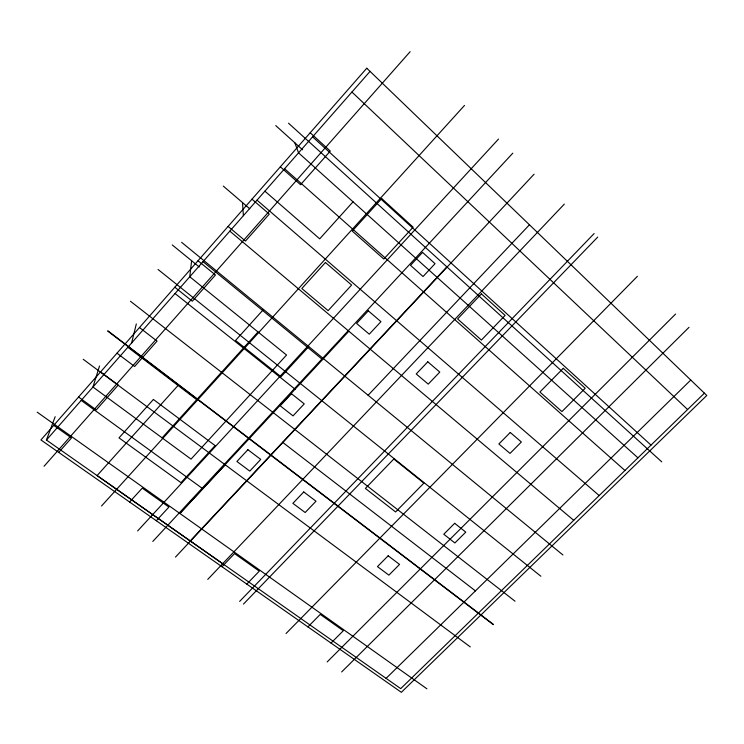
<?xml version="1.0" encoding="UTF-8"?>
<svg xmlns="http://www.w3.org/2000/svg" width="744" height="744" viewBox="0 0 744 744"><rect width="100%" height="100%" fill="white"/><g stroke="black" fill="none" stroke-linecap="round" stroke-linejoin="round"><path stroke-width="1.12" d="M191.627 260.744L189.757 276.759L286.552 355.037L191.031 459.122L92.954 387.019L99.519 366.002M131.604 342.993L136.329 323.938M704.41 393.167L400.728 688.628L46.426 440.029L55.168 416.696M46.426 440.029L370.056 71.387M44.045 466.283L410.139 51.689M58.73 452.399L71.498 437.946L53.735 425.345M178.486 384.974L97.092 475.583L222.679 563.701M353.037 201.819L319.697 238.843L264.892 191.171M263.46 309.504L235.541 340.445L281.046 376.743L308.769 346.648M162.099 437.853L258.019 331.964M101.528 506.004L464.507 105.425M129.596 502.023L142.262 488.138L168.935 507.055L156.314 520.726M137.631 530.946L498.526 139.054M152.808 541.437L512.811 153.162M202.787 488.734L179.862 513.444L225.144 464.758L202.787 488.734L81.208 400.402M225.069 464.702L348.862 331.229M190.306 540.851L446.874 266.882M175.472 557.098L534.09 174.198M368.113 395.241L529.458 224.79M207.753 579.409L564.343 204.098M222.019 566.742L234.537 553.582L259.293 571.141L246.822 584.114M239.624 601.431L594.14 233.542M243.465 604.082L597.72 237.085M286.059 633.507L637.403 276.303M307.923 626.894L320.264 614.395L343.31 630.735L331.015 643.058M327.174 661.918L675.589 314.042M341.663 671.934L689.018 327.314M386.089 678.361L690.767 380.035M37.2 412.185L426.917 688.814M78.566 397.026L96.274 409.907L118.24 385.048L100.57 371.916M83.207 359.278L470.273 646.908M116.994 353.177L134.627 366.494L157.058 341.105L139.481 327.527M127.856 347.271L196.695 399.658M107.936 330.848L493.505 624.458M107.722 331.099L493.309 624.653M282.608 442.299L475.435 590.885M130.46 301.264L515.053 601.236M175.045 293.517L295.089 389.205M158.072 269.486L540.888 576.256M174.812 287.221L192.315 301.218L215.462 275.02L198.016 260.744M172.255 244.943L199.271 266.984M181.648 242.358L562.901 554.968M203.01 261.656L322.561 359.584M228.11 226.418L245.483 241.047L269.291 214.095L251.983 199.178M229.812 231.124L573.726 520.316M223.293 186.093L249.733 208.766M257.006 200.155L599.18 495.551M284.589 168.73L624.941 470.487M280.349 166.814L300.539 184.707L330.289 151.078L310.202 132.757M637.943 457.839L298.539 152.846L294.838 142.792M275.754 125.597L302.594 149.795M288.523 123.197L661.76 461.857M312.582 136.84L651.028 445.107M351.921 92.033L687.596 409.526M242.525 202.582L243.362 215.695M366.764 68.225L40.939 439.946L401.351 692.311L706.8 395.464L366.764 68.225M153.394 399.454L119.003 437.872L180.987 482.661L215.1 445.6L153.394 399.454M381.719 198.555L352.238 231.077L383.811 259.033L413.125 227.171L381.719 198.555M325.444 262.493L301.841 288.514L328.113 310.648L351.614 285.045L325.444 262.493M291.453 393.697L280.209 405.824L293.024 415.887L304.25 403.862L291.453 393.697M368.308 310.843L356.608 323.454L369.266 334.177L380.937 321.659L368.308 310.843M422.546 252.374L410.521 265.338L423.048 276.536L435.045 263.674L422.546 252.374M247.882 449.692L236.927 461.475L249.789 471.101L260.726 459.401L247.882 449.692M481.415 293.899L457.607 318.934L481.405 340.064L505.092 315.419L481.415 293.899M303.747 491.951L292.885 503.335L305.17 512.523L316.005 501.214L303.747 491.951M427.8 361.817L416.231 373.962L428.237 384.137L439.788 372.093L427.8 361.817M393.827 459.02L365.378 488.427L395.594 511.946L423.894 483.107L393.827 459.02M563.273 368.327L539.884 392.004L561.943 411.59L585.202 388.275L563.273 368.327M388.163 555.796L377.459 566.603L388.88 575.14L399.556 564.417L388.163 555.796M510.254 432.478L498.88 443.973L510.021 453.412L521.367 442.001L510.254 432.478M454.677 523.302L443.759 534.239L454.882 542.962L465.772 532.109L454.677 523.302"/></g></svg>
